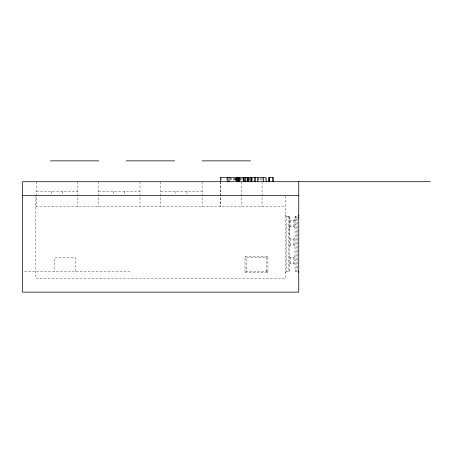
<?xml version="1.0" encoding="UTF-8"?>
<svg xmlns="http://www.w3.org/2000/svg" width="453" height="453" viewBox="0 0 453 453"><rect width="100%" height="100%" fill="white"/><g stroke="black" fill="none" stroke-linecap="round" stroke-linejoin="round"><path stroke-width="0.34" stroke-dasharray="2.27 1.7" d="M266.823 270.537L266.823 271.432L246.115 271.432L246.115 268.533M289.461 260.832L289.461 260.418M289.461 256.234C289.79 258.187 294.631 258.267 294.999 256.217M289.461 242.423L289.461 242.01M289.461 237.831C289.79 239.779 294.631 239.864 294.999 237.808M289.461 234.62L289.461 217.315L289.059 216.466M294.999 260.832L294.999 260.418M294.999 242.423L294.999 242.01M294.999 226.336L295.045 217.015L295.696 216.291L297.389 216.211M285.707 272.536L285.968 271.834M289.461 227.808C289.824 225.781 294.637 225.781 294.999 227.808M289.461 246.217C289.824 244.184 294.637 244.184 294.999 246.217M289.461 264.62C289.824 262.593 294.637 262.593 294.999 264.62M294.999 219.405C294.637 221.432 289.824 221.432 289.461 219.405M245.011 272.536L267.927 272.536L267.927 256.523L245.011 256.523L245.011 272.536L245.86 271.687M267.077 257.372L267.927 256.523M289.059 271.177L289.461 270.328L289.461 217.315M297.134 271.432L296.103 271.432L296.103 216.217L295.379 216.483L294.999 217.315L294.999 270.328L295.401 271.177M36.455 191.364L77.871 191.364M98.578 191.364L139.994 191.364M160.702 191.364L202.117 191.364M35.691 206.551L285.707 206.551M297.134 217.315L295.005 217.315A1.104 1.104 0 0 1 296.103 216.211M24.524 271.432L130.181 271.432M267.077 271.687L267.927 272.536M245.011 256.523L245.86 257.372M285.968 215.815L285.707 215.107M297.644 218.023L297.644 270.73M293.895 220.515L293.895 226.698M293.895 238.924L293.895 245.101M293.895 257.327L293.895 263.51M290.566 220.515L290.566 226.698M290.566 238.924L290.566 245.101M290.566 257.327L290.566 263.51M285.707 196.194L285.707 278.335L35.691 278.335L35.691 196.194M266.823 271.432L266.823 257.627L246.115 257.627L246.115 271.432M265.079 178.25L265.079 180.322M262.31 178.25L262.321 180.322M262.061 181.704L262.061 206.551M261.432 177.559L261.432 180.322M260.35 178.25L260.35 180.322M258.856 178.25L258.856 180.322M258.799 178.25L258.799 180.322M252.746 178.25L252.746 180.322M249.535 178.25L249.524 180.322M249.439 178.25L249.439 180.322M242.836 177.559L242.836 180.322M241.783 177.559L241.783 180.322M241.149 181.704L241.149 206.551M240.305 178.25L240.305 180.322M240.22 178.25L240.22 180.322M235.809 178.25L235.809 180.322M235.77 178.25L235.77 180.322M235.152 178.25L235.152 180.322M234.212 178.25L234.212 180.322M234.099 177.559L234.099 180.322M233.295 178.25L233.295 180.322M231.172 177.559L231.172 180.322M230.169 178.25L230.169 180.322M230.124 177.559L230.124 180.322M226.557 178.25L226.557 180.322M221.777 178.25L221.777 180.322M220.645 181.704L220.645 206.551M220.441 181.704L220.441 206.551M202.117 181.704L202.117 206.551M186.93 191.364L186.93 194.818M175.883 191.364L175.883 194.818M160.702 181.704L160.702 206.551M139.994 181.704L139.994 206.551M124.807 191.364L124.807 194.818M113.765 191.364L113.765 194.818M98.578 181.704L98.578 206.551M77.871 181.704L77.871 206.551M75.283 271.432L75.283 257.627L54.581 257.627L54.581 271.432M62.684 191.364L62.684 194.818M51.642 191.364L51.642 194.818M36.455 181.704L36.455 206.551M285.82 272.355A1.467 1.036 0 0 1 286.59 271.392M286.59 216.257A1.467 1.036 0 0 1 285.82 215.288M288.578 216.172A1.467 1.036 0 0 1 289.348 217.134M289.348 270.509A1.467 1.036 0 0 1 288.578 271.477M295.883 271.477A1.467 1.036 0 0 1 295.113 270.509M288.357 216.211L286.817 216.211L286.817 271.432L288.357 271.432L288.357 216.211"/><path stroke-width="0.68" d="M50.385 160.86L98.697 160.86M126.308 160.86L174.626 160.86M202.236 160.86L250.554 160.86M220.441 177.559L266.149 177.559L266.16 181.704M430.35 181.704L22.65 181.704L22.65 292.14L298.748 292.14L298.748 181.704M22.65 195.503L298.748 195.503M298.34 217.315L298.748 217.315M273.431 181.704L273.431 177.559L268.391 177.559L268.391 181.704M272.378 177.559L272.378 181.704M269.444 177.559L269.444 181.704M269.337 177.559L269.337 181.704M263.425 177.559L263.397 181.704M257.712 177.559L257.712 181.704M255.503 177.559L255.503 181.704M254.461 177.559L254.461 181.704M251.84 177.559L251.84 181.704M251.675 177.559L251.675 181.704M250.786 177.559L250.786 181.704M248.153 177.559L248.153 181.704M248.046 177.559L248.046 181.704M247.106 177.559L247.106 181.704M245.254 177.559L245.254 181.704M244.807 177.559L244.807 181.704M243.708 177.559L243.708 181.704M243.499 177.559L243.499 181.704M239.28 177.559L239.28 181.704M238.844 177.559L238.844 181.704M238.742 177.559L238.742 181.704M237.797 177.559L237.797 181.704M236.919 177.559L236.919 181.704M236.789 177.559L236.789 181.704M229.003 177.559L229.003 181.704M227.723 177.559L227.723 181.704M220.645 177.559L220.645 181.704M298.748 215.107A1.104 1.104 0 0 1 298.34 215.968M298.312 271.647A1.467 1.036 0 0 1 298.64 272.355"/></g></svg>
